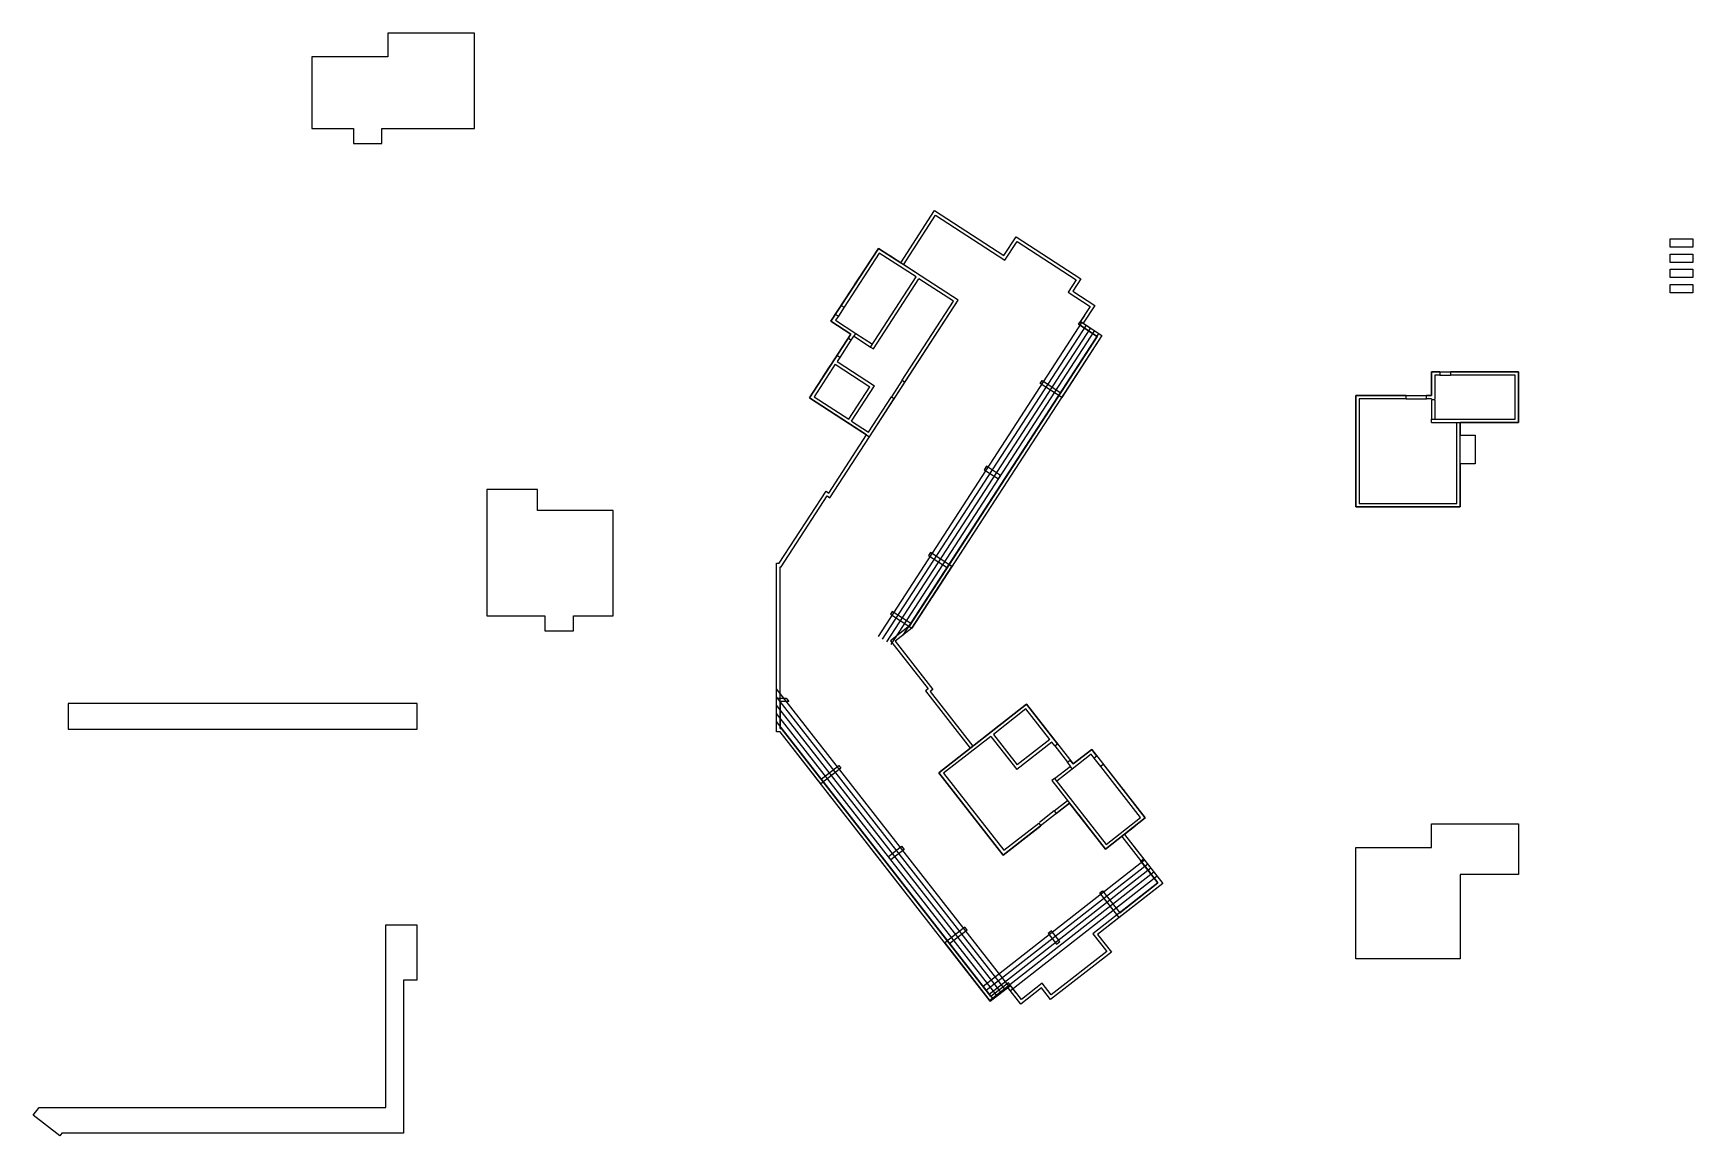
# Model space of a CAD drawing. Header units: metres. Extents: x -681087 to 1033303, y 74272 to 2630761.
# Drawn here: x 896714 to 995202, y 2081181 to 2146584 of the extents above; entities that cross this region are included whole.
import ezdxf

# ---------------------------------------------------------------- set-up
doc = ezdxf.new("R2010")
doc.units = ezdxf.units.M
for name, color, linetype in [('SKELETON_CLEAN', 7, 'Continuous'), ('SKELETON_ISOLATED', 1, 'Continuous'), ('SKELETON_ORIGINAL', 8, 'Continuous')]:
    doc.layers.add(name, color=color, linetype=linetype)

msp = doc.modelspace()

# ---------------------------------------------------------------- linework, layer by layer
at = {"layer": 'SKELETON_CLEAN'}
for p, q in [((922913, 2146584), (917753, 2146584)), ((917753, 2146584), (917753, 2145184)), ((922913, 2140939), (922913, 2146584)), ((913253, 2145184), (913253, 2140939)), ((917753, 2145184), (913253, 2145184)), ((913253, 2140939), (915713, 2140939)), ((915713, 2140939), (915713, 2140039)), ((917413, 2140039), (917413, 2140939)), ((917413, 2140939), (922913, 2140939)), ((915713, 2140039), (917413, 2140039)), ((948194, 2132962), (950209, 2136065)), ((948361, 2132853), (950268, 2135788)), ((950209, 2136065), (954318, 2133396)), ((950268, 2135788), (954377, 2133119)), ((954318, 2133396), (955043, 2134512)), ((954377, 2133119), (955101, 2134235)), ((955043, 2134512), (958884, 2132017)), ((955101, 2134235), (958607, 2131958)), ((993861, 2134384), (995202, 2134384)), ((993861, 2133887), (993861, 2134384)), ((995202, 2134384), (995202, 2133887)), ((946927, 2133546), (944836, 2130325)), ((949108, 2132130), (946927, 2133546)), ((995202, 2133887), (993861, 2133887)), ((993861, 2133484), (995202, 2133484)), ((993861, 2132987), (993861, 2133484)), ((995202, 2133484), (995202, 2132987)), ((995202, 2132987), (993861, 2132987)), ((993861, 2132584), (995202, 2132584)), ((993861, 2132087), (993861, 2132584)), ((995202, 2132584), (995202, 2132087)), ((946406, 2127970), (949108, 2132130)), ((946574, 2127861), (949276, 2132021)), ((951326, 2130689), (949276, 2132021)), ((958607, 2131958), (958128, 2131220)), ((958884, 2132017), (958404, 2131279)), ((958404, 2131279), (959713, 2130429)), ((995202, 2132087), (993861, 2132087)), ((993861, 2131684), (995202, 2131684)), ((993861, 2131187), (993861, 2131684)), ((995202, 2131684), (995202, 2131187)), ((944836, 2130325), (944498, 2129805)), ((944668, 2130434), (944836, 2130325)), ((948282, 2126001), (951326, 2130689)), ((958128, 2131220), (959436, 2130371)), ((959713, 2130429), (959032, 2129381)), ((995202, 2131187), (993861, 2131187)), ((944331, 2129914), (944058, 2129495)), ((944058, 2129495), (945232, 2128732)), ((944331, 2129914), (944498, 2129805)), ((944498, 2129805), (944335, 2129554)), ((944335, 2129554), (945534, 2128775)), ((958948, 2129436), (946849, 2110805)), ((958948, 2129436), (960139, 2128662)), ((945242, 2128380), (944578, 2127357)), ((945232, 2128732), (945074, 2128489)), ((945242, 2128380), (945074, 2128489)), ((945400, 2128623), (945242, 2128380)), ((945400, 2128623), (945425, 2128607)), ((945425, 2128607), (945534, 2128775)), ((945425, 2128607), (946406, 2127970)), ((945534, 2128775), (946515, 2128138)), ((960139, 2128662), (957748, 2124980)), ((944578, 2127357), (944410, 2127466)), ((944578, 2127357), (944420, 2127114)), ((946406, 2127970), (946574, 2127861)), ((944311, 2126946), (943058, 2125017)), ((944311, 2126946), (946366, 2125612)), ((944420, 2127114), (946642, 2125670)), ((980196, 2126495), (979696, 2126495)), ((979696, 2126495), (979696, 2125095)), ((979696, 2126495), (984856, 2126495)), ((980196, 2126495), (980196, 2126295)), ((984856, 2126495), (980816, 2126495)), ((980816, 2126495), (980816, 2126295)), ((984856, 2123495), (984856, 2126495)), ((984856, 2126495), (984856, 2123495)), ((945113, 2123683), (946366, 2125612)), ((945281, 2123574), (946642, 2125670)), ((948282, 2126001), (947644, 2125020)), ((948282, 2126001), (948449, 2125892)), ((956473, 2125808), (956582, 2125976)), ((957748, 2124980), (956473, 2125808)), ((956582, 2125976), (957689, 2125257)), ((980196, 2126295), (979896, 2126295)), ((979896, 2126295), (979896, 2124865)), ((980196, 2126295), (980816, 2126295)), ((984656, 2126295), (980816, 2126295)), ((984656, 2123695), (984656, 2126295)), ((943058, 2125017), (945113, 2123683)), ((946283, 2122923), (947644, 2125020)), ((946342, 2122646), (947812, 2124911)), ((947644, 2125020), (947812, 2124911)), ((975396, 2124895), (975396, 2118695)), ((978186, 2124895), (975396, 2124895)), ((978186, 2124895), (978186, 2125095)), ((978186, 2124895), (979406, 2124895)), ((979696, 2125095), (979406, 2125095)), ((979406, 2124895), (979406, 2125095)), ((979696, 2124895), (979406, 2124895)), ((979696, 2124895), (979696, 2124865)), ((979696, 2124865), (979896, 2124865)), ((979696, 2124815), (979696, 2123695)), ((945281, 2123574), (946283, 2122923)), ((979696, 2123695), (984656, 2123695)), ((979696, 2123495), (979696, 2123695)), ((979696, 2123495), (984856, 2123495)), ((981196, 2118695), (981196, 2123495)), ((984856, 2123495), (981396, 2123495)), ((943935, 2119308), (946174, 2122755)), ((943994, 2119032), (946342, 2122646)), ((981396, 2122735), (982296, 2122735)), ((982296, 2122735), (982296, 2121035)), ((975196, 2121795), (975196, 2121795)), ((953287, 2120902), (953151, 2120692)), ((953151, 2120692), (953990, 2120148)), ((954126, 2120357), (953287, 2120902)), ((982296, 2121035), (981396, 2121035)), ((981396, 2121035), (981396, 2118495)), ((923633, 2119519), (923633, 2112029)), ((926633, 2119519), (923633, 2119519)), ((926633, 2118269), (926633, 2119519)), ((953990, 2120148), (954126, 2120357)), ((940989, 2115139), (943768, 2119417)), ((941098, 2114939), (943826, 2119141)), ((943768, 2119417), (943935, 2119308)), ((943826, 2119141), (943994, 2119032)), ((975196, 2118495), (981396, 2118495)), ((975396, 2118695), (981196, 2118695)), ((931133, 2118269), (926633, 2118269)), ((931133, 2112029), (931133, 2118269)), ((949959, 2115778), (949850, 2115610)), ((949850, 2115610), (950958, 2114891)), ((951234, 2114950), (949959, 2115778)), ((940833, 2105139), (940833, 2115139)), ((940833, 2115139), (940989, 2115139)), ((941033, 2105339), (941033, 2114939)), ((941033, 2114939), (941098, 2114939)), ((950958, 2114891), (948798, 2111566)), ((923633, 2112029), (927073, 2112029)), ((927073, 2112029), (927073, 2111129)), ((928773, 2111129), (928773, 2112029)), ((928773, 2112029), (931133, 2112029)), ((947691, 2112285), (947582, 2112117)), ((947582, 2112117), (948857, 2111289)), ((948798, 2111566), (947691, 2112285)), ((927073, 2111129), (928773, 2111129)), ((948708, 2111426), (947586, 2110550)), ((948857, 2111289), (947867, 2110516)), ((947586, 2110550), (949821, 2107690)), ((947867, 2110516), (950101, 2107655)), ((949821, 2107690), (949663, 2107566)), ((950101, 2107655), (949944, 2107532)), ((919503, 2106824), (898788, 2106824)), ((898788, 2106824), (898788, 2105304)), ((919503, 2105304), (919503, 2106824)), ((940833, 2105139), (940833, 2107139)), ((940833, 2107139), (941400, 2107139)), ((941556, 2106939), (941033, 2106939)), ((941033, 2106939), (941033, 2105339)), ((941400, 2107139), (941556, 2106939)), ((949663, 2107566), (952317, 2104170)), ((949944, 2107532), (952474, 2104293)), ((955627, 2106503), (953697, 2104994)), ((957043, 2104690), (955627, 2106503)), ((898788, 2105304), (919503, 2105304)), ((941033, 2105139), (940833, 2105139)), ((941131, 2105339), (941033, 2105339)), ((948480, 2095608), (941033, 2105139)), ((953539, 2104871), (950742, 2102686)), ((953539, 2104871), (955078, 2102901)), ((953697, 2104994), (955113, 2103182)), ((957043, 2104690), (955113, 2103182)), ((957166, 2104533), (955078, 2102901)), ((957345, 2104304), (957166, 2104533)), ((957345, 2104304), (957503, 2104427)), ((957345, 2104304), (958096, 2103343)), ((959501, 2103819), (958374, 2102938)), ((959535, 2104099), (958432, 2103238)), ((959686, 2103582), (959501, 2103819)), ((959843, 2103705), (959535, 2104099)), ((959843, 2103705), (959686, 2103582)), ((944644, 2102986), (943447, 2102050)), ((943481, 2102330), (944521, 2103143)), ((944521, 2103143), (944644, 2102986)), ((957329, 2102376), (958251, 2103096)), ((958374, 2102938), (957452, 2102218)), ((958096, 2103343), (958254, 2103466)), ((958275, 2103114), (958096, 2103343)), ((958275, 2103114), (958251, 2103096)), ((958251, 2103096), (958374, 2102938)), ((958432, 2103238), (958254, 2103466)), ((960067, 2103094), (959686, 2103582)), ((960225, 2103217), (960067, 2103094)), ((962431, 2100068), (960067, 2103094)), ((950742, 2102686), (954312, 2098115)), ((957329, 2102376), (957171, 2102252)), ((957329, 2102376), (960383, 2098467)), ((957307, 2100455), (958095, 2101070)), ((957430, 2100297), (958218, 2100913)), ((957307, 2100455), (956424, 2099765)), ((957307, 2100455), (957430, 2100297)), ((960383, 2098467), (962431, 2100068)), ((954312, 2098115), (956385, 2099734)), ((956385, 2099734), (956508, 2099577)), ((979696, 2098287), (979696, 2099687)), ((979696, 2099687), (984856, 2099687)), ((984856, 2099687), (984856, 2096687)), ((947464, 2097752), (948252, 2098368)), ((948406, 2098171), (947618, 2097555)), ((948252, 2098368), (948406, 2098171)), ((962037, 2098332), (963745, 2096145)), ((975196, 2098287), (979696, 2098287)), ((975196, 2091687), (975196, 2098287)), ((947618, 2097555), (947464, 2097752)), ((963745, 2096145), (960522, 2093627)), ((984856, 2096687), (981396, 2096687)), ((981396, 2096687), (981396, 2091687)), ((960021, 2095583), (960179, 2095707)), ((961160, 2094126), (960021, 2095583)), ((960179, 2095707), (961195, 2094406)), ((917634, 2082858), (917634, 2093698)), ((917634, 2093698), (919484, 2093698)), ((919484, 2093698), (919484, 2090418)), ((952008, 2093561), (950810, 2092625)), ((951091, 2092591), (952131, 2093403)), ((952131, 2093403), (952008, 2093561)), ((957141, 2093333), (956944, 2093179)), ((956944, 2093179), (957437, 2092549)), ((957634, 2092703), (957141, 2093333)), ((959603, 2093163), (960422, 2092115)), ((959884, 2093128), (960703, 2092080)), ((950968, 2092748), (950810, 2092625)), ((950810, 2092625), (953513, 2089166)), ((953547, 2089446), (951091, 2092591)), ((960703, 2092080), (957094, 2089260)), ((960422, 2092115), (957128, 2089541)), ((957437, 2092549), (957634, 2092703)), ((981396, 2091687), (975196, 2091687)), ((919484, 2090418), (918684, 2090418)), ((918684, 2090418), (918684, 2081338)), ((954587, 2090259), (953547, 2089446)), ((955323, 2088993), (954553, 2089978)), ((955034, 2089688), (954587, 2090259)), ((956552, 2089954), (955323, 2088993)), ((956586, 2090235), (955357, 2089274)), ((957094, 2089260), (956552, 2089954)), ((957128, 2089541), (956586, 2090235)), ((896714, 2082412), (897063, 2082858)), ((898290, 2081181), (896714, 2082412)), ((897063, 2082858), (917634, 2082858)), ((898414, 2081338), (898290, 2081181)), ((918684, 2081338), (898414, 2081338))]:
    msp.add_line(p, q, dxfattribs=at)
at = {"layer": 'SKELETON_ISOLATED'}
for p, q in [((949236, 2132285), (947531, 2133392)), ((945463, 2131659), (945768, 2132128)), ((947395, 2124269), (951603, 2130748)), ((958755, 2129322), (959862, 2128603)), ((959096, 2129846), (958810, 2129406)), ((959200, 2129272), (947101, 2110641)), ((959451, 2129109), (947352, 2110478)), ((959703, 2128945), (947604, 2110315)), ((959955, 2128782), (948325, 2110873)), ((943596, 2126212), (944007, 2126845)), ((958776, 2126930), (954285, 2120015)), ((976691, 2125095), (977446, 2125095)), ((979896, 2124815), (979896, 2123695)), ((944478, 2123857), (944562, 2123802)), ((981396, 2120995), (981396, 2123115)), ((954498, 2119976), (950046, 2113120)), ((954632, 2090040), (940833, 2107701)), ((954395, 2089855), (940833, 2107214)), ((954159, 2089671), (940833, 2106727)), ((953923, 2089486), (940833, 2106239)), ((953686, 2089301), (940833, 2105752)), ((954068, 2105538), (953061, 2104752)), ((956582, 2105605), (957047, 2105011)), ((947339, 2097393), (942306, 2103835)), ((950461, 2102720), (954278, 2097835)), ((961124, 2102066), (961469, 2101625)), ((958760, 2100219), (959283, 2099550)), ((956248, 2099374), (955393, 2098706)), ((961530, 2099110), (962090, 2099547)), ((962668, 2097524), (953085, 2090037)), ((962852, 2097288), (953270, 2089801)), ((963037, 2097051), (953455, 2089565)), ((963222, 2096815), (953482, 2089205)), ((962387, 2097558), (962956, 2096829)), ((962449, 2097480), (962606, 2097603)), ((963406, 2096578), (954707, 2089781)), ((962330, 2095293), (961534, 2094671)), ((954033, 2089572), (954112, 2089634))]:
    msp.add_line(p, q, dxfattribs=at)
at = {"layer": 'SKELETON_ORIGINAL'}
for p, q in [((922913, 2146584), (917753, 2146584)), ((917753, 2146584), (917753, 2145184)), ((922913, 2140939), (922913, 2146584)), ((913253, 2145184), (913253, 2140939)), ((917753, 2145184), (913253, 2145184)), ((913253, 2140939), (915713, 2140939)), ((915713, 2140939), (915713, 2140039)), ((917413, 2140039), (917413, 2140939)), ((917413, 2140939), (922913, 2140939)), ((915713, 2140039), (917413, 2140039)), ((948194, 2132962), (950209, 2136065)), ((948361, 2132853), (950268, 2135788)), ((950209, 2136065), (954318, 2133396)), ((950268, 2135788), (954377, 2133119)), ((954318, 2133396), (955043, 2134512)), ((954377, 2133119), (955101, 2134235)), ((955043, 2134512), (958884, 2132017)), ((955101, 2134235), (958607, 2131958)), ((993861, 2134384), (995202, 2134384)), ((993861, 2133887), (993861, 2134384)), ((995202, 2134384), (995202, 2133887)), ((944058, 2129495), (946869, 2133822)), ((946869, 2133822), (944058, 2129495)), ((946869, 2133822), (944668, 2130434)), ((946927, 2133546), (944836, 2130325)), ((951603, 2130748), (946869, 2133822)), ((946869, 2133822), (948194, 2132962)), ((951603, 2130748), (946869, 2133822)), ((949108, 2132130), (946927, 2133546)), ((995202, 2133887), (993861, 2133887)), ((993861, 2133484), (995202, 2133484)), ((993861, 2132987), (993861, 2133484)), ((995202, 2133484), (995202, 2132987)), ((995202, 2132987), (993861, 2132987)), ((993861, 2132584), (995202, 2132584)), ((993861, 2132087), (993861, 2132584)), ((995202, 2132584), (995202, 2132087)), ((946406, 2127970), (949108, 2132130)), ((946574, 2127861), (949276, 2132021)), ((951326, 2130689), (949276, 2132021)), ((958607, 2131958), (958128, 2131220)), ((958884, 2132017), (958404, 2131279)), ((958404, 2131279), (959713, 2130429)), ((995202, 2132087), (993861, 2132087)), ((993861, 2131684), (995202, 2131684)), ((993861, 2131187), (993861, 2131684)), ((995202, 2131684), (995202, 2131187)), ((944836, 2130325), (944498, 2129805)), ((944668, 2130434), (944836, 2130325)), ((946342, 2122646), (951603, 2130748)), ((948282, 2126001), (951326, 2130689)), ((948449, 2125892), (951603, 2130748)), ((958128, 2131220), (959436, 2130371)), ((959436, 2130371), (958755, 2129322)), ((959713, 2130429), (959032, 2129381)), ((995202, 2131187), (993861, 2131187)), ((944331, 2129914), (944058, 2129495)), ((944058, 2129495), (945232, 2128732)), ((945232, 2128732), (944058, 2129495)), ((944058, 2129495), (945232, 2128732)), ((944331, 2129914), (944498, 2129805)), ((944498, 2129805), (944335, 2129554)), ((944335, 2129554), (945534, 2128775)), ((958948, 2129436), (946849, 2110805)), ((958755, 2129322), (958864, 2129490)), ((958755, 2129322), (959862, 2128603)), ((959862, 2128603), (958755, 2129322)), ((958864, 2129490), (960139, 2128662)), ((959032, 2129381), (960139, 2128662)), ((942781, 2124958), (945232, 2128732)), ((945232, 2128732), (942781, 2124958)), ((945242, 2128380), (944578, 2127357)), ((945232, 2128732), (945074, 2128489)), ((945242, 2128380), (945074, 2128489)), ((945400, 2128623), (945242, 2128380)), ((945400, 2128623), (945425, 2128607)), ((945425, 2128607), (945534, 2128775)), ((945425, 2128607), (946406, 2127970)), ((945534, 2128775), (946515, 2128138)), ((959200, 2129272), (947101, 2110641)), ((959451, 2129109), (947352, 2110478)), ((959703, 2128945), (947604, 2110315)), ((959955, 2128782), (948325, 2110873)), ((959862, 2128603), (948708, 2111426)), ((960139, 2128662), (948857, 2111289)), ((957689, 2125257), (959862, 2128603)), ((960139, 2128662), (957748, 2124980)), ((944410, 2127466), (942781, 2124958)), ((944578, 2127357), (944410, 2127466)), ((944578, 2127357), (944420, 2127114)), ((946406, 2127970), (946574, 2127861)), ((944311, 2126946), (943058, 2125017)), ((944311, 2126946), (946366, 2125612)), ((944420, 2127114), (946642, 2125670)), ((980196, 2126495), (979696, 2126495)), ((979696, 2126495), (979696, 2125095)), ((979696, 2125095), (979696, 2126495)), ((979696, 2126495), (984856, 2126495)), ((980196, 2126495), (980196, 2126295)), ((984856, 2126495), (980816, 2126495)), ((980816, 2126495), (980816, 2126295)), ((984856, 2123495), (984856, 2126495)), ((984856, 2126495), (984856, 2123495)), ((945113, 2123683), (946366, 2125612)), ((945281, 2123574), (946642, 2125670)), ((948282, 2126001), (947644, 2125020)), ((948282, 2126001), (948449, 2125892)), ((956473, 2125808), (956582, 2125976)), ((957748, 2124980), (956473, 2125808)), ((956582, 2125976), (957689, 2125257)), ((980196, 2126295), (979896, 2126295)), ((979896, 2126295), (979896, 2124865)), ((980196, 2126295), (980816, 2126295)), ((984656, 2126295), (980816, 2126295)), ((984656, 2123695), (984656, 2126295)), ((942781, 2124958), (946342, 2122646)), ((946174, 2122755), (942781, 2124958)), ((942781, 2124958), (946342, 2122646)), ((943058, 2125017), (945113, 2123683)), ((946283, 2122923), (947644, 2125020)), ((946342, 2122646), (947812, 2124911)), ((947644, 2125020), (947812, 2124911)), ((975196, 2125095), (975196, 2118495)), ((978186, 2125095), (975196, 2125095)), ((975196, 2125095), (979696, 2125095)), ((975196, 2118495), (975196, 2125095)), ((975396, 2124895), (975396, 2118695)), ((978186, 2124895), (975396, 2124895)), ((978186, 2124895), (978186, 2125095)), ((978186, 2124895), (979406, 2124895)), ((979696, 2125095), (979406, 2125095)), ((979406, 2124895), (979406, 2125095)), ((979696, 2124895), (979406, 2124895)), ((979696, 2124895), (979696, 2124865)), ((979696, 2124865), (979896, 2124865)), ((979696, 2124815), (979696, 2123695)), ((979896, 2124815), (979896, 2123695)), ((945281, 2123574), (946283, 2122923)), ((979696, 2123695), (984656, 2123695)), ((979696, 2123495), (979696, 2123695)), ((979696, 2123495), (984856, 2123495)), ((981196, 2118695), (981196, 2123495)), ((981396, 2118495), (981396, 2123495)), ((984856, 2123495), (981396, 2123495)), ((981396, 2123495), (981396, 2122735)), ((943935, 2119308), (946174, 2122755)), ((943994, 2119032), (946342, 2122646)), ((981396, 2122735), (982296, 2122735)), ((982296, 2122735), (982296, 2121035)), ((953287, 2120902), (953151, 2120692)), ((953151, 2120692), (953990, 2120148)), ((954126, 2120357), (953287, 2120902)), ((982296, 2121035), (981396, 2121035)), ((981396, 2121035), (981396, 2118495)), ((923633, 2119519), (923633, 2112029)), ((926633, 2119519), (923633, 2119519)), ((926633, 2118269), (926633, 2119519)), ((953990, 2120148), (954126, 2120357)), ((940989, 2115139), (943768, 2119417)), ((941098, 2114939), (943826, 2119141)), ((943768, 2119417), (943935, 2119308)), ((943826, 2119141), (943994, 2119032)), ((975196, 2118495), (981396, 2118495)), ((981396, 2118495), (975196, 2118495)), ((975396, 2118695), (981196, 2118695)), ((931133, 2118269), (926633, 2118269)), ((931133, 2112029), (931133, 2118269)), ((949959, 2115778), (949850, 2115610)), ((949850, 2115610), (950958, 2114891)), ((951234, 2114950), (949959, 2115778)), ((940833, 2105139), (940833, 2115139)), ((940833, 2115139), (940989, 2115139)), ((941033, 2105339), (941033, 2114939)), ((941033, 2114939), (941098, 2114939)), ((950958, 2114891), (948798, 2111566)), ((948857, 2111289), (951234, 2114950)), ((923633, 2112029), (927073, 2112029)), ((927073, 2112029), (927073, 2111129)), ((928773, 2111129), (928773, 2112029)), ((928773, 2112029), (931133, 2112029)), ((947691, 2112285), (947582, 2112117)), ((947582, 2112117), (948857, 2111289)), ((948798, 2111566), (947691, 2112285)), ((927073, 2111129), (928773, 2111129)), ((948708, 2111426), (947586, 2110550)), ((948857, 2111289), (947867, 2110516)), ((947586, 2110550), (949821, 2107690)), ((947867, 2110516), (950101, 2107655)), ((954632, 2090040), (940833, 2107701)), ((949821, 2107690), (949663, 2107566)), ((950101, 2107655), (949944, 2107532)), ((919503, 2106824), (898788, 2106824)), ((898788, 2106824), (898788, 2105304)), ((919503, 2105304), (919503, 2106824)), ((954395, 2089855), (940833, 2107214)), ((940833, 2105139), (940833, 2107139)), ((940833, 2107139), (941400, 2107139)), ((954159, 2089671), (940833, 2106727)), ((941556, 2106939), (941033, 2106939)), ((941033, 2106939), (941033, 2105339)), ((941400, 2107139), (941556, 2106939)), ((949663, 2107566), (952317, 2104170)), ((949944, 2107532), (952474, 2104293)), ((955662, 2106784), (950461, 2102720)), ((950461, 2102720), (955662, 2106784)), ((952474, 2104293), (955662, 2106784)), ((957503, 2104427), (955662, 2106784)), ((955662, 2106784), (958432, 2103238)), ((955662, 2106784), (958432, 2103238)), ((953923, 2089486), (940833, 2106239)), ((953686, 2089301), (940833, 2105752)), ((955627, 2106503), (953697, 2104994)), ((957043, 2104690), (955627, 2106503)), ((898788, 2105304), (919503, 2105304)), ((941033, 2105139), (940833, 2105139)), ((941033, 2105139), (940833, 2105139)), ((941131, 2105339), (941033, 2105339)), ((941033, 2105339), (941131, 2105339)), ((953513, 2089166), (941033, 2105139)), ((943447, 2102050), (941033, 2105139)), ((953547, 2089446), (941131, 2105339)), ((941131, 2105339), (943481, 2102330)), ((953539, 2104871), (950742, 2102686)), ((953539, 2104871), (955078, 2102901)), ((953697, 2104994), (955113, 2103182)), ((957043, 2104690), (955113, 2103182)), ((957166, 2104533), (955078, 2102901)), ((957345, 2104304), (957166, 2104533)), ((957345, 2104304), (957503, 2104427)), ((957345, 2104304), (958096, 2103343)), ((959501, 2103819), (958374, 2102938)), ((959535, 2104099), (958432, 2103238)), ((958432, 2103238), (959535, 2104099)), ((958432, 2103238), (959535, 2104099)), ((959686, 2103582), (959501, 2103819)), ((959843, 2103705), (959535, 2104099)), ((959535, 2104099), (962712, 2100033)), ((959535, 2104099), (962712, 2100033)), ((959843, 2103705), (959686, 2103582)), ((944644, 2102986), (943447, 2102050)), ((943481, 2102330), (944521, 2103143)), ((944521, 2103143), (944644, 2102986)), ((950461, 2102720), (954278, 2097835)), ((954278, 2097835), (950461, 2102720)), ((957329, 2102376), (958251, 2103096)), ((958374, 2102938), (957452, 2102218)), ((958096, 2103343), (958254, 2103466)), ((958275, 2103114), (958096, 2103343)), ((958275, 2103114), (958251, 2103096)), ((958251, 2103096), (958374, 2102938)), ((958432, 2103238), (958254, 2103466)), ((960067, 2103094), (959686, 2103582)), ((960225, 2103217), (960067, 2103094)), ((962431, 2100068), (960067, 2103094)), ((962712, 2100033), (960225, 2103217)), ((950742, 2102686), (954312, 2098115)), ((957329, 2102376), (957171, 2102252)), ((957171, 2102252), (960348, 2098186)), ((957329, 2102376), (960383, 2098467)), ((958218, 2100913), (954278, 2097835)), ((957307, 2100455), (958095, 2101070)), ((957430, 2100297), (958218, 2100913)), ((960348, 2098186), (958218, 2100913)), ((957307, 2100455), (956424, 2099765)), ((957307, 2100455), (957430, 2100297)), ((960348, 2098186), (962712, 2100033)), ((962712, 2100033), (960348, 2098186)), ((960383, 2098467), (962431, 2100068)), ((962712, 2100033), (961467, 2099061)), ((954278, 2097835), (956508, 2099577)), ((954312, 2098115), (956385, 2099734)), ((956385, 2099734), (956508, 2099577)), ((961310, 2098937), (963464, 2096179)), ((961467, 2099061), (963745, 2096145)), ((979696, 2098287), (979696, 2099687)), ((979696, 2099687), (984856, 2099687)), ((984856, 2099687), (984856, 2096687)), ((947464, 2097752), (948252, 2098368)), ((948406, 2098171), (947618, 2097555)), ((948252, 2098368), (948406, 2098171)), ((975196, 2098287), (979696, 2098287)), ((975196, 2091687), (975196, 2098287)), ((947618, 2097555), (947464, 2097752)), ((962668, 2097524), (953085, 2090037)), ((962852, 2097288), (953270, 2089801)), ((963037, 2097051), (953455, 2089565)), ((963222, 2096815), (953482, 2089205)), ((962449, 2097480), (962606, 2097603)), ((963464, 2096179), (962449, 2097480)), ((962606, 2097603), (963745, 2096145)), ((963406, 2096578), (954707, 2089781)), ((963464, 2096179), (959603, 2093163)), ((963745, 2096145), (959884, 2093128)), ((963745, 2096145), (961160, 2094126)), ((961195, 2094406), (963464, 2096179)), ((984856, 2096687), (981396, 2096687)), ((981396, 2096687), (981396, 2091687)), ((960021, 2095583), (960179, 2095707)), ((961160, 2094126), (960021, 2095583)), ((960179, 2095707), (961195, 2094406)), ((917634, 2082858), (917634, 2093698)), ((917634, 2093698), (919484, 2093698)), ((919484, 2093698), (919484, 2090418)), ((952008, 2093561), (950810, 2092625)), ((951091, 2092591), (952131, 2093403)), ((952131, 2093403), (952008, 2093561)), ((957141, 2093333), (956944, 2093179)), ((956944, 2093179), (957437, 2092549)), ((957634, 2092703), (957141, 2093333)), ((959603, 2093163), (960422, 2092115)), ((959884, 2093128), (960703, 2092080)), ((950968, 2092748), (950810, 2092625)), ((950810, 2092625), (953513, 2089166)), ((953547, 2089446), (951091, 2092591)), ((960703, 2092080), (957094, 2089260)), ((960422, 2092115), (957128, 2089541)), ((957437, 2092549), (957634, 2092703)), ((981396, 2091687), (975196, 2091687)), ((919484, 2090418), (918684, 2090418)), ((918684, 2090418), (918684, 2081338)), ((953513, 2089166), (954711, 2090102)), ((954553, 2089978), (953513, 2089166)), ((954587, 2090259), (953547, 2089446)), ((954587, 2090259), (953547, 2089446)), ((955323, 2088993), (954553, 2089978)), ((955357, 2089274), (954587, 2090259)), ((954711, 2090102), (954587, 2090259)), ((956552, 2089954), (955323, 2088993)), ((956586, 2090235), (955357, 2089274)), ((957094, 2089260), (956552, 2089954)), ((957128, 2089541), (956586, 2090235)), ((896714, 2082412), (897063, 2082858)), ((898290, 2081181), (896714, 2082412)), ((897063, 2082858), (917634, 2082858)), ((898414, 2081338), (898290, 2081181)), ((918684, 2081338), (898414, 2081338))]:
    msp.add_line(p, q, dxfattribs=at)

doc.saveas('drawing.dxf')
